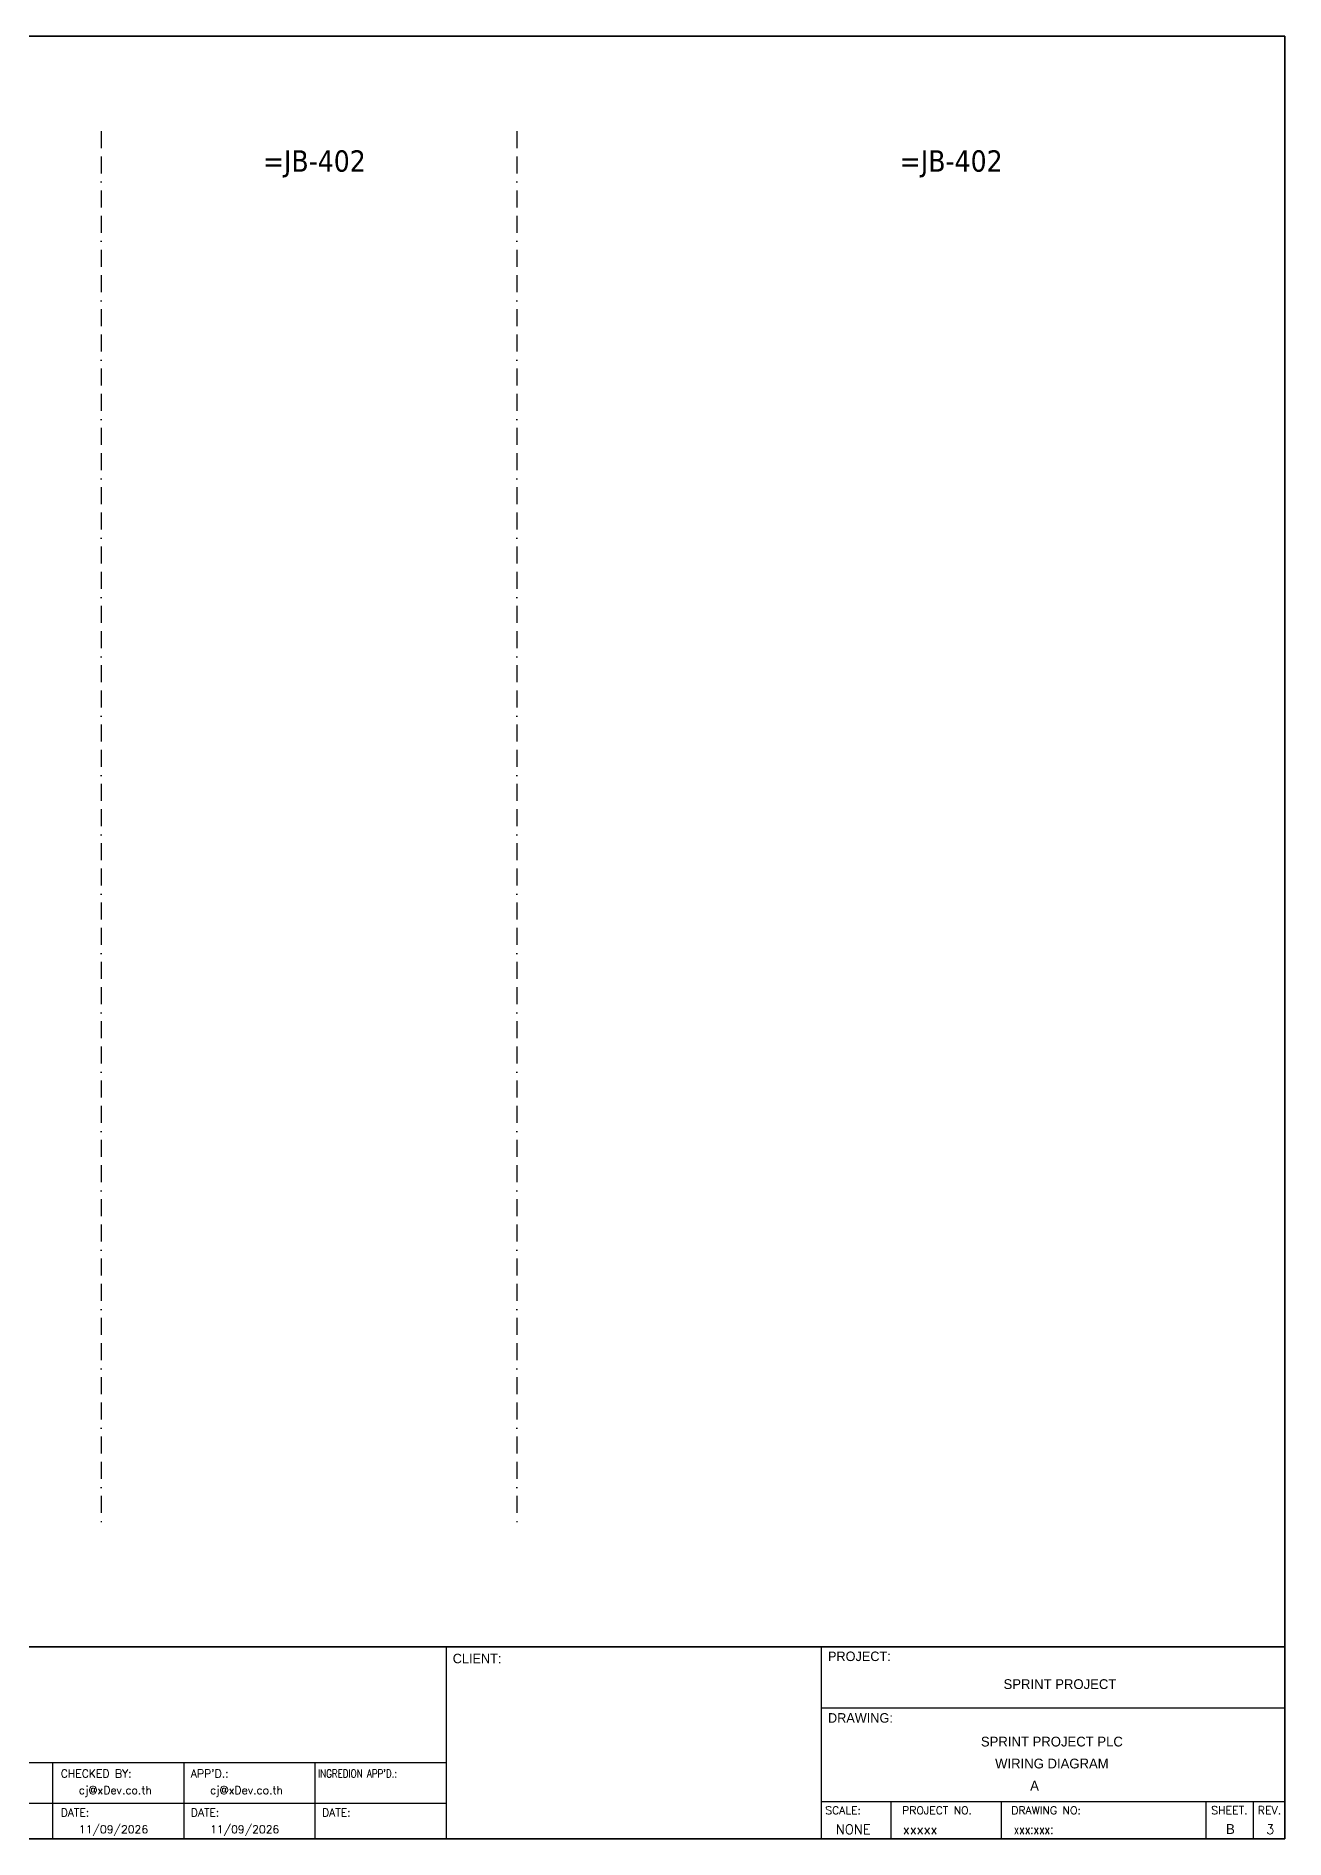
# Model space of a CAD drawing. Header units: millimetres. Extents: x 0 to 54213, y -3004 to 2820.
# Drawn here: x 39760 to 41633, y -3004 to -300 of the extents above; entities that cross this region are included whole.
import ezdxf
from ezdxf.enums import TextEntityAlignment as Align

# ---------------------------------------------------------------- set-up
doc = ezdxf.new("R2010")
doc.units = ezdxf.units.MM
doc.linetypes.add('BORDERX2', pattern=[88.9, 25.4, -12.7, 25.4, -12.7, 0, -12.7])
for name, color, linetype in [('GT_1', 9, 'Continuous'), ('HELPPOINT', 7, 'Continuous'), ('MEMBER', 7, 'Continuous'), ('x01001-FrameArea', 2, 'BORDERX2')]:
    doc.layers.add(name, color=color, linetype=linetype)
doc.styles.add('HTX11', font='O8111901')
doc.styles.add('ROMANS', font='romans.shx', dxfattribs={"width": 0.85, "height": 25})
doc.styles.add('Tahoma', font='')
doc.styles.get('Tahoma').set_extended_font_data('Tahoma')

msp = doc.modelspace()

# ---------------------------------------------------------------- linework, layer by layer
at = {"color": 4}
for p, q in [((41042, -2948.1), (41042, -3004.2)), ((41207.3, -2948.1), (41207.3, -3004.2))]:
    msp.add_line(p, q, dxfattribs=at)
at = {"color": 4, "ltscale": 0.5}
for p, q in [((41514.4, -2948.1), (41514.4, -3004.2)), ((41514.4, -2948.1), (41514.4, -3004.2)), ((41585.6, -2948.1), (41585.6, -3004.2)), ((41585.6, -2948.1), (41585.6, -3004.2))]:
    msp.add_line(p, q, dxfattribs=at)
at = {"layer": 'GT_1', "color": 4}
for p, q in [((40375.5, -3004.2), (40375.5, -2716.1)), ((40937.8, -3004.2), (40937.8, -2716.1)), ((40937.8, -3004.2), (40937.8, -2716.1)), ((40937.8, -3004.2), (40937.8, -2716.1)), ((40375.5, -2889.9), (39588.5, -2889.9)), ((39785.3, -3004.2), (39785.3, -2889.9)), ((39982, -3004.2), (39982, -2889.9)), ((40178.8, -3004.2), (40178.8, -2889.9)), ((40375.5, -2951.3), (39588.5, -2951.3)), ((40937.8, -2948.1), (41633, -2948.1))]:
    msp.add_line(p, q, dxfattribs=at)
at = {"layer": 'HELPPOINT', "color": 4, "lineweight": 35}
for p, q in [((37739.7, -300), (41633, -300)), ((37739.7, -300), (41633, -300)), ((41633, -300), (41633, -3004.2)), ((41633, -300), (41633, -3004.2)), ((41633, -3004.2), (37739.7, -3004.2)), ((41633, -3004.2), (37739.7, -3004.2))]:
    msp.add_line(p, q, dxfattribs=at)
at = {"layer": 'HELPPOINT', "color": 4}
for p, q in [((40937.8, -2807.6), (41633, -2807.6)), ((40937.8, -2807.6), (41633, -2807.6)), ((40937.8, -2948.1), (41633, -2948.1))]:
    msp.add_line(p, q, dxfattribs=at)
at = {"layer": 'MEMBER', "color": 4, "lineweight": 35}
msp.add_line((37739.7, -2716.1), (41633, -2716.1), dxfattribs=at)
msp.add_line((37739.7, -2716.1), (41633, -2716.1), dxfattribs=at)
at = {"layer": 'MEMBER', "color": 4}
for p, q in [((40937.8, -2807.6), (41633, -2807.6)), ((40937.8, -2807.6), (41633, -2807.6)), ((40937.8, -2948.1), (41633, -2948.1)), ((40937.8, -2948.1), (41633, -2948.1))]:
    msp.add_line(p, q, dxfattribs=at)
at = {"layer": 'x01001-FrameArea'}
for p, q in [((39857.9, -442.7), (39857.9, -2529.2)), ((40481, -442.7), (40481, -2529.2))]:
    msp.add_line(p, q, dxfattribs=at)

# ---------------------------------------------------------------- texts
at = {"color": 2, "style": 'Tahoma'}
for p in [(40177.4, -487.4), (41132.5, -487.4)]:
    msp.add_text('=JB-402', height=32, dxfattribs=at).set_placement(p, align=Align.MIDDLE_CENTER)
at = {"color": 4, "ltscale": 100, "style": 'HTX11'}
for s, p in [('SPRINT PROJECT', (41295.6, -2772)), ('SPRINT PROJECT PLC', (41283.5, -2858.2)), ('WIRING DIAGRAM', (41283.5, -2891.1))]:
    msp.add_text(s, height=14.693, dxfattribs=at).set_placement(p, align=Align.MIDDLE_CENTER)
at = {"style": 'HTX11'}
for tag, text, height, p in [('A', 'A', 14.8, (41257.5, -2924.4)), ('B', 'CHASSIS C2 SLOT 9', 14.821, (41551.3, -2989.3))]:
    msp.add_attdef(tag, text=text, height=height, dxfattribs=at).set_placement(p, align=Align.MIDDLE_CENTER)
at = {"layer": 'GT_1', "color": 4, "style": 'HTX11'}
for s, p in [('CLIENT:', (40385, -2740.7)), ('PROJECT:', (40947.7, -2737.4)), ('DRAWING:', (40947.7, -2829.8))]:
    msp.add_text(s, height=14.25, dxfattribs=at).set_placement(p)
at = {"layer": 'MEMBER', "color": 4, "ltscale": 0.8, "style": 'ROMANS'}
for s, height, p in [('CHECKED BY:', 11.875, (39797, -2912.1)), ("APP'D.:", 11.88, (39992.2, -2912.1)), ('cj@xDev.co.th', 11.875, (39824.3, -2937)), ('cj@xDev.co.th', 11.875, (40021, -2937)), ('DATE:', 11.88, (39797, -2970.6)), ('DATE:', 11.88, (39992.2, -2970.6)), ('DATE:', 11.88, (40189, -2970.6)), ('SCALE:', 11.88, (40943.7, -2967.2)), ('PROJECT NO.', 11.875, (41058.9, -2967.2)), ('DRAWING NO:', 11.875, (41222.6, -2967.2)), ('SHEET.', 12, (41522.4, -2967.2)), ('REV.', 12, (41592.3, -2967.2)), ('11/09/2026', 11.88, (39824.3, -2995.7)), ('11/09/2026', 11.88, (40021, -2995.7)), ('NONE', 14.23, (40959.7, -2996.9)), ('xxxxx', 14.23, (41060.1, -2996.9))]:
    msp.add_text(s, height=height, dxfattribs=at).set_placement(p)
at = {"layer": 'MEMBER', "color": 4, "ltscale": 0.8, "style": 'ROMANS', "width": 0.8}
for s, height, p in [("INGREDION APP'D.:", 11.875, (40183, -2912.1)), ('xxx:xxx:', 14.23, (41226.3, -2996.9))]:
    msp.add_text(s, height=height, dxfattribs=at).set_placement(p)
at = {"layer": 'MEMBER', "color": 4, "ltscale": 0.8, "style": 'ROMANS'}
msp.add_text('3', height=14.2, dxfattribs=at).set_placement((41610.9, -2996.9), align=Align.CENTER)

doc.saveas('drawing.dxf')
